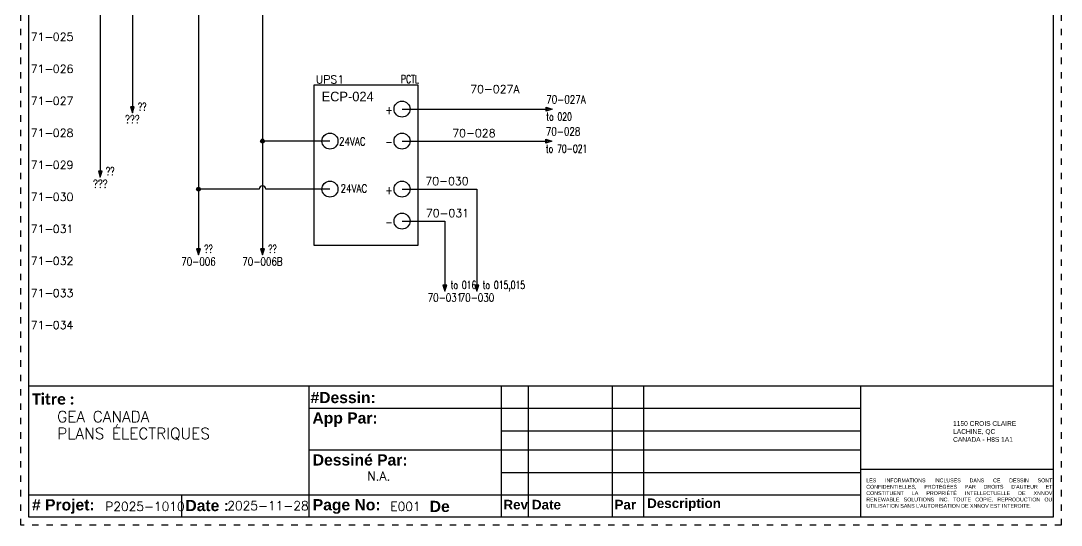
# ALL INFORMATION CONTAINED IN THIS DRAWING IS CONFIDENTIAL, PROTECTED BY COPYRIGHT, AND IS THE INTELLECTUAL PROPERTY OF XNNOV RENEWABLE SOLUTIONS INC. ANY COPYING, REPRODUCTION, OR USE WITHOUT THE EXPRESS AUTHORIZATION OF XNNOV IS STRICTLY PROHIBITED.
# Model space of a CAD drawing. Extents: x 0 to 16.2, y 0 to 21.2.
# Drawn here: x 0 to 16.25, y 0 to 7.88 of the extents above; entities that cross this region are included whole.
import ezdxf
from ezdxf.enums import TextEntityAlignment as Align

# ---------------------------------------------------------------- set-up
doc = ezdxf.new("R2010")
doc.units = 0
doc.header["$MEASUREMENT"] = 0
doc.linetypes.add('DOT2', pattern=[0.125, 0, -0.125])
for name, color, linetype in [('LOC', 8, 'Continuous'), ('MISC', 7, 'Continuous'), ('ORG_14', 30, 'Continuous'), ('RED_14', 1, 'Continuous'), ('SYMS', 7, 'Continuous'), ('TAGS', 150, 'Continuous'), ('WHT_14', 7, 'Continuous'), ('WHT_18', 7, 'Continuous'), ('WIRENO', 72, 'Continuous'), ('WIREREF', 52, 'Continuous'), ('XREF', 7, 'Continuous')]:
    doc.layers.add(name, color=color, linetype=linetype)
doc.layers.add('TITLEBLOCK_FRAME', color=7, linetype='DOT2', plot=False)
doc.styles.add('WD', font='romans.shx')

# ---------------------------------------------------------------- blocks, each defined once
blk = doc.blocks.new('*U32')
blk.add_circle((0, 0), 0.125)
blk = doc.blocks.new('*U33')
at = {"color": 0, "linetype": 'ByBlock', "lineweight": -2, "transparency": 16777216}
for p in [(0, 0.5), (0, 0)]:
    blk.add_blockref('*U32', p, dxfattribs=at)
blk = doc.blocks.new('*U34')
blk.add_circle((0, 0), 0.125)
blk = doc.blocks.new('*U35')
at = {"color": 0, "linetype": 'ByBlock', "lineweight": -2, "transparency": 16777216}
for p in [(0, 0.5), (0, 0)]:
    blk.add_blockref('*U34', p, dxfattribs=at)
blk = doc.blocks.new('*U36')
blk.add_circle((0, 0), 0.125)
blk = doc.blocks.new('*U37')
at = {"color": 0, "linetype": 'ByBlock', "lineweight": -2, "transparency": 16777216}
for p in [(0, 0.75), (0, 0)]:
    blk.add_blockref('*U36', p, dxfattribs=at)
blk = doc.blocks.new('HXF1_ECP-024')
blk.add_lwpolyline([(0, 0), (1.625, 0), (1.625, 2.5), (0, 2.5)], close=True)
for name, p in [('*U35', (1.375, 1.625)), ('*U37', (0.25, 0.875)), ('*U33', (1.375, 0.375))]:
    blk.add_blockref(name, p)
at = {"insert": (0.119, 2.396), "char_height": 0.15, "attachment_point": 1}
blk.add_mtext_dynamic_manual_height_columns('ECP-024', width=1.19244, gutter_width=1, heights=[-0.168], dxfattribs=at)
at = {"style": 'WD', "width": 0.7}
for tag, p in [('DESC1', (0.987, 2.75)), ('DESC2', (1, 2.625)), ('DESC3', (1, 2.5)), ('INST', (1.5, 2.5)), ('LOC', (1.75, 2.375)), ('XREF', (1.792, 2.125))]:
    blk.add_attdef(tag, text='', height=0.125, dxfattribs=at).set_placement(p, align=Align.CENTER)
at = {"style": 'WD'}
blk.add_attdef('TAG1', text='', height=0.125, dxfattribs=at).set_placement((0.25, 2.5), align=Align.CENTER)
at = {"style": 'WD', "width": 0.8}
for tag, p in [('+', (1.229, 2.172)), ('-', (1.229, 1.672)), ('+', (1.229, 0.922)), ('-', (1.229, 0.422))]:
    blk.add_attdef(tag, text='', height=0.125, dxfattribs=at).set_placement(p, align=Align.TOP_RIGHT)
at = {"style": 'WD'}
for tag, p, height, flags in [('X1TERM04', (1.375, 2.125), 0.005, 1), ('X4TERM02', (0.25, 1.625), 0.005, 1), ('X1TERM05', (1.375, 1.625), 0.005, 1), ('FAMILY', (1.75, 1.75), 0.01, 9), ('X4TERM03', (0.25, 0.875), 0.005, 1), ('X1TERM06', (1.375, 0.875), 0.005, 1), ('X1TERM07', (1.375, 0.375), 0.005, 1)]:
    blk.add_attdef(tag, p, '', height=height, dxfattribs=dict(at, flags=flags))
at = {"style": 'WD', "flags": 9}
for tag, p in [('MFG', (1.75, 2.125)), ('CAT', (1.75, 2)), ('ASSYCODE', (1.75, 1.875))]:
    blk.add_attdef(tag, text='', height=0.01, dxfattribs=at).set_placement(p, align=Align.CENTER)
at = {"style": 'WD', "width": 0.8}
for p in [(0.392, 1.683), (0.417, 0.948)]:
    blk.add_attdef('24VAC', text='', height=0.125, dxfattribs=at).set_placement(p, align=Align.TOP_LEFT)
blk = doc.blocks.new('HA1S4')
for points in [[(0, 0), (-0.031, 0), (0, -0.094), (0.031, 0), (0, 0)], [(0.016, -0.011), (-0.016, -0.011), (0, -0.058), (0.016, -0.011)]]:
    blk.add_lwpolyline(points)
at = {"style": 'WD', "width": 0.7}
for tag, p in [('DESC1', (0.087, 0.113)), ('XREF', (0.087, -0.062))]:
    blk.add_attdef(tag, p, '', height=0.125, dxfattribs=at)
at = {"style": 'WD', "flags": 1}
for tag, p in [('X2TERM01', (0, 0)), ('SIGCODE', (0.035, -0.083))]:
    blk.add_attdef(tag, p, '', height=0.01, dxfattribs=at)
at = {"style": 'WD', "width": 0.8, "flags": 8}
blk.add_attdef('WIRENO', text='', height=0.125, dxfattribs=at).set_placement((0, -0.259), align=Align.CENTER)
blk = doc.blocks.new('WDDOT')
for radius in [0.03, 0.0187, 0.00929]:
    blk.add_circle((0, 0), radius)
blk = doc.blocks.new('HA1S1')
for points in [[(0, 0), (0, 0.031), (0.094, 0), (0, -0.031), (0, 0)], [(0.011, 0.016), (0.011, -0.016), (0.058, 0), (0.011, 0.016)]]:
    blk.add_lwpolyline(points)
at = {"style": 'WD', "width": 0.8, "flags": 8}
blk.add_attdef('WIRENO', (0, 0.087), '', height=0.125, dxfattribs=at)
at = {"style": 'WD', "flags": 1}
for tag, p in [('SIGCODE', (-0.02, 0.047)), ('X4TERM01', (0, 0))]:
    blk.add_attdef(tag, p, '', height=0.01, dxfattribs=at)
at = {"style": 'WD', "width": 0.7}
for tag, p in [('XREF', (0, -0.181)), ('DESC1', (0, -0.356))]:
    blk.add_attdef(tag, p, '', height=0.125, dxfattribs=at)
blk = doc.blocks.new('WD_WNH')
at = {"linetype": 'Continuous', "style": 'WD'}
blk.add_attdef('WIRENO', text='', height=0.125, dxfattribs=at).set_placement((0, 0.062), align=Align.CENTER)
at = {"style": 'WD', "flags": 1}
for tag, p in [('W01USER', (0, 0.078)), ('W02USER', (0, 0.07)), ('W03USER', (0, 0.062)), ('W04USER', (0, 0.055)), ('W05USER', (0, 0.047)), ('W06USER', (0, 0.039)), ('W07USER', (0, 0.031)), ('W08USER', (0, 0.023)), ('W09USER', (0, 0.016)), ('W10USER', (0, 0.008))]:
    blk.add_attdef(tag, text='', height=0.005, dxfattribs=at).set_placement(p, align=Align.CENTER)
blk = doc.blocks.new('2025 XNNOV Protrait')
at = {"color": 5}
for p, q in [((0, 0), (0, 21)), ((16, 21), (16, 0)), ((0, 2.05), (16, 2.05)), ((4.372, 2.05), (4.372, 0)), ((7.376, 2.05), (7.376, 0)), ((7.8, 2.05), (7.8, 0)), ((9.113, 2.05), (9.113, 0)), ((9.599, 2.05), (9.599, 0)), ((12.992, 2.05), (12.992, 0)), ((4.372, 1.7), (12.992, 1.7)), ((7.376, 1.35), (12.992, 1.35)), ((4.372, 1.05), (12.992, 1.05)), ((7.376, 0.7), (12.992, 0.7)), ((12.992, 0.75), (16, 0.75)), ((0, 0.35), (12.992, 0.35)), ((2.386, 0.35), (2.386, 0)), ((16, 0), (0, 0))]:
    blk.add_line(p, q, dxfattribs=at)
at = {"layer": 'TITLEBLOCK_FRAME'}
blk.add_lwpolyline([(-0.125, 21.125), (16.125, 21.125), (16.125, -0.125), (-0.125, -0.125)], close=True, dxfattribs=at)
at = {"color": 7, "char_height": 0.175, "style": 'WD'}
for s, width, gutter_width, heights, insert, attachment_point in [('\\pxi-3,l4,t4;{\\fArial|b1|i0|c0|p34;#Dessin:}', 2.99404, 4.083, [-0.181], (4.225, 1.867), 4), ('{\\fCalibri|b1|i0|c0|p34;Titre :}', 4.49877, 1.75, [-0.186], (0.052, 1.933), 1), ('{\\fArial|b1|i0|c0|p34;App Par:}', 4.49661, 1.749, [-0.223], (4.43, 1.523), 4), ('{\\fArial|b1|i0|c0|p34;Dessiné Par:}', 2.16756, 1.749, [-0.181], (4.435, 0.893), 4), ('{\\fArial|b1|i0|c0|p34;# Projet:}', 1.25184, 1.749, [-0.229], (0.05, 0.167), 4), ('{\\fArial|b1|i0|c0|p34;Date :}', 2.18747, 1.749, [-0.178], (2.446, 0.181), 4), ('{\\fArial|b1|i0|c0|p34;Page No:}', 4.49661, 1.749, [-0.226], (4.435, 0.167), 4), ('{\\fArial|b1|i0|c0|p34;De}', 4.49661, 1.749, [-0.178], (6.262, 0.167), 4)]:
    blk.add_mtext_dynamic_manual_height_columns(s, width=width, gutter_width=gutter_width, heights=heights, dxfattribs=dict(at, insert=insert, attachment_point=attachment_point))
for s, width, gutter_width, heights, insert, char_height, attachment_point in [('1150 CROIS CLAIRE\\PLACHINE, QC^JCANADA - H8S 1A1', 1.56147, 0.995, [-0.327], (14.437, 1.5), 0.07464, 1), ("\\pxqj;LES INFORMATIONS INCLUSES DANS CE DESSIN SONT CONFIDENTIELLES, PROTÉGÉES PAR DROITS D'AUTEUR ET CONSTITUENT LA PROPRIÉTÉ INTELLECTUELLE DE XNNOV RENEWABLE SOLUTIONS INC. TOUTE COPIE, REPRODUCTION OU UTILISATION SANS L'AUTORISATION DE XNNOV EST INTERDITE.", 2.80577, 0.597, [-0.565], (13.081, 0.375), 0.059714, 4)]:
    blk.add_mtext_dynamic_manual_height_columns(s, width=width, gutter_width=gutter_width, heights=heights, dxfattribs=dict(insert=insert, char_height=char_height, attachment_point=attachment_point))
at = {"color": 7, "char_height": 0.15, "attachment_point": 4}
for s, width, heights, insert in [('{\\fArial|b1|i0|c0|p34;Rev}', 0.34979, [-0.152], (7.413, 0.195)), ('{\\fArial|b1|i0|c0|p34; Date}', 0.58778, [-0.152], (7.8, 0.195)), ('{\\fArial|b1|i0|c0|p34;Par}', 0.36928, [-0.152], (9.148, 0.195)), ('{\\fArial|b1|i0|c0|p34; Description}', 1.60793, [-0.191], (9.599, 0.195))]:
    blk.add_mtext_dynamic_manual_height_columns(s, width=width, gutter_width=1.749, heights=heights, dxfattribs=dict(at, insert=insert))
at = {"color": 7, "style": 'WD', "flags": 4}
for tag, p in [('N5', (7.597, 1.925)), ('N4', (7.597, 1.575)), ('N3', (7.597, 1.225)), ('N2', (7.597, 0.925)), ('N1', (7.597, 0.575)), ('PAGENO', (5.883, 0.167)), ('SHEETMAX', (6.824, 0.157))]:
    blk.add_attdef(tag, text='', height=0.14, dxfattribs=at).set_placement(p, align=Align.MIDDLE_CENTER)
for tag, height, p in [('DATE5', 0.14, (7.854, 1.925)), ('PAR5', 0.14, (9.104, 1.925)), ('DESCRIPTION5', 0.14, (9.661, 1.925)), ('TITRE1', 0.175, (0.052, 1.57)), ('DATE4', 0.14, (7.854, 1.575)), ('PAR4', 0.14, (9.104, 1.575)), ('DESCRIPTION4', 0.14, (9.661, 1.575)), ('TITRE2', 0.175, (0.052, 1.306)), ('AP.PAR', 0.14, (5.526, 1.365)), ('DATE3', 0.14, (7.854, 1.225)), ('PAR3', 0.14, (9.104, 1.225)), ('DESCRIPTION3', 0.14, (9.661, 1.225)), ('TITRE3', 0.175, (0.052, 1.041)), ('DATE2', 0.14, (7.854, 0.925)), ('PAR2', 0.14, (9.104, 0.925)), ('DESCRIPTION2', 0.14, (9.661, 0.925)), ('DESS.PAR', 0.14, (5.286, 0.642)), ('DATE1', 0.14, (7.854, 0.575)), ('PAR1', 0.14, (9.109, 0.575)), ('DESCRIPTION1', 0.14, (9.645, 0.575)), ('PRJCT', 0.14, (1.193, 0.167)), ('DATE', 0.14, (3.204, 0.179))]:
    blk.add_attdef(tag, text='', height=height, dxfattribs=at).set_placement(p, align=Align.MIDDLE_LEFT)

msp = doc.modelspace()

# ---------------------------------------------------------------- linework, layer by layer
at = {"layer": 'ORG_14'}
for p, q in [((3.775, 17.329), (3.775, 4.313)), ((5.954, 6.497), (8.206, 6.497)), ((4.829, 5.997), (3.775, 5.997)), ((5.954, 5.247), (7.125, 5.247)), ((7.125, 5.247), (7.125, 3.75))]:
    msp.add_line(p, q, dxfattribs=at)
at = {"layer": 'RED_14'}
msp.add_line((1.242, 14.826), (1.242, 5.528), dxfattribs=at)
at = {"layer": 'WHT_14'}
msp.add_line((1.742, 14.838), (1.742, 6.534), dxfattribs=at)
at = {"layer": 'WHT_18'}
for p, q in [((2.775, 17.329), (2.775, 4.313)), ((5.954, 5.997), (8.2, 5.997)), ((3.725, 5.247), (2.775, 5.247)), ((4.829, 5.247), (3.825, 5.247)), ((5.954, 4.747), (6.625, 4.747)), ((6.625, 4.747), (6.625, 3.75))]:
    msp.add_line(p, q, dxfattribs=at)
msp.add_arc((3.775, 5.247), 0.05, 0, 180, dxfattribs=at)

# ---------------------------------------------------------------- block references
at = {"ltscale": 0.5}
ref = msp.add_blockref('2025 XNNOV Protrait', (0.125, 0.125), dxfattribs=at)
ref.add_attrib('TITRE1', '   GEA CANADA', dxfattribs={"color": 7, "height": 0.175, "style": 'WD'}).set_placement((0.177, 1.695), align=Align.MIDDLE_LEFT)
ref.add_attrib('TITRE2', '   PLANS ÉLECTRIQUES', dxfattribs={"color": 7, "height": 0.175, "style": 'WD'}).set_placement((0.177, 1.431), align=Align.MIDDLE_LEFT)
ref.add_attrib('PRJCT', 'P2025-1010', dxfattribs={"color": 7, "height": 0.14, "style": 'WD'}).set_placement((1.318, 0.292), align=Align.MIDDLE_LEFT)
ref.add_attrib('PAGENO', 'E001', dxfattribs={"color": 7, "height": 0.14, "style": 'WD'}).set_placement((6.008, 0.292), align=Align.MIDDLE_CENTER)
ref.add_attrib('DATE', ' 2025-11-28', dxfattribs={"color": 7, "height": 0.14, "style": 'WD'}).set_placement((3.129, 0.304), align=Align.MIDDLE_LEFT)
ref.add_attrib('DESS.PAR', 'N.A.', dxfattribs={"color": 7, "height": 0.14, "style": 'WD'}).set_placement((5.411, 0.767), align=Align.MIDDLE_LEFT)
at = {"layer": 'SYMS'}
ref = msp.add_blockref('HXF1_ECP-024', (4.579, 4.372), dxfattribs=at)
ref.add_attrib('TAG1', 'UPS1', dxfattribs={"layer": 'TAGS', "height": 0.125, "style": 'WD'}).set_placement((4.829, 6.898), align=Align.CENTER)
ref.add_attrib('LOC', 'PCTL', dxfattribs={"layer": 'LOC', "height": 0.125, "style": 'WD', "width": 0.7}).set_placement((6.079, 6.903), align=Align.CENTER)
ref.add_attrib('24VAC', '24VAC', dxfattribs={"layer": 'MISC', "height": 0.125, "style": 'WD', "width": 0.8}).set_placement((4.97, 6.055), align=Align.TOP_LEFT)
ref.add_attrib('24VAC', '24VAC', dxfattribs={"layer": 'MISC', "height": 0.125, "style": 'WD', "width": 0.8}).set_placement((4.995, 5.32), align=Align.TOP_LEFT)
ref.add_attrib('+', '+', dxfattribs={"layer": 'MISC', "height": 0.125, "style": 'WD', "width": 0.8}).set_placement((5.808, 6.544), align=Align.TOP_RIGHT)
ref.add_attrib('-', '-', dxfattribs={"layer": 'MISC', "height": 0.125, "style": 'WD', "width": 0.8}).set_placement((5.808, 6.044), align=Align.TOP_RIGHT)
ref.add_attrib('+', '+', dxfattribs={"layer": 'MISC', "height": 0.125, "style": 'WD', "width": 0.8}).set_placement((5.808, 5.294), align=Align.TOP_RIGHT)
ref.add_attrib('-', '-', dxfattribs={"layer": 'MISC', "height": 0.125, "style": 'WD', "width": 0.8}).set_placement((5.808, 4.794), align=Align.TOP_RIGHT)
ref = msp.add_blockref('HA1S1', (8.206, 6.497), dxfattribs=at)
ref.add_attrib('WIRENO', '70-027A', (8.206, 6.585), dxfattribs={"layer": 'WIREREF', "height": 0.125, "style": 'WD', "width": 0.8, "flags": 8})
ref.add_attrib('XREF', 'to 020', (8.206, 6.316), dxfattribs={"layer": 'XREF', "height": 0.125, "style": 'WD', "width": 0.7})
ref = msp.add_blockref('HA1S4', (1.742, 6.534), dxfattribs=at)
ref.add_attrib('WIRENO', '???', dxfattribs={"layer": 'WIREREF', "height": 0.125, "style": 'WD', "width": 0.8, "flags": 8}).set_placement((1.742, 6.275), align=Align.CENTER)
ref.add_attrib('XREF', '??', (1.829, 6.472), dxfattribs={"layer": 'XREF', "height": 0.125, "style": 'WD', "width": 0.7})
ref = msp.add_blockref('HA1S1', (8.2, 5.997), dxfattribs=at)
ref.add_attrib('WIRENO', '70-028', (8.2, 6.085), dxfattribs={"layer": 'WIREREF', "height": 0.125, "style": 'WD', "width": 0.8, "flags": 8})
ref.add_attrib('XREF', 'to 70-021', (8.2, 5.816), dxfattribs={"layer": 'XREF', "height": 0.125, "style": 'WD', "width": 0.7})
for p in [(3.775, 5.997), (2.775, 5.247)]:
    msp.add_blockref('WDDOT', p, dxfattribs=at)
ref = msp.add_blockref('HA1S4', (1.242, 5.528), dxfattribs=at)
ref.add_attrib('WIRENO', '???', dxfattribs={"layer": 'WIREREF', "height": 0.125, "style": 'WD', "width": 0.8, "flags": 8}).set_placement((1.242, 5.268), align=Align.CENTER)
ref.add_attrib('XREF', '??', (1.329, 5.465), dxfattribs={"layer": 'XREF', "height": 0.125, "style": 'WD', "width": 0.7})
ref = msp.add_blockref('HA1S4', (2.775, 4.313), dxfattribs=at)
ref.add_attrib('WIRENO', '70-006', dxfattribs={"layer": 'WIREREF', "height": 0.125, "style": 'WD', "width": 0.8, "flags": 8}).set_placement((2.775, 4.054), align=Align.CENTER)
ref.add_attrib('XREF', '??', (2.863, 4.251), dxfattribs={"layer": 'XREF', "height": 0.125, "style": 'WD', "width": 0.7})
ref = msp.add_blockref('HA1S4', (3.775, 4.313), dxfattribs=at)
ref.add_attrib('WIRENO', '70-006B', dxfattribs={"layer": 'WIREREF', "height": 0.125, "style": 'WD', "width": 0.8, "flags": 8}).set_placement((3.775, 4.054), align=Align.CENTER)
ref.add_attrib('XREF', '??', (3.863, 4.251), dxfattribs={"layer": 'XREF', "height": 0.125, "style": 'WD', "width": 0.7})
ref = msp.add_blockref('HA1S4', (6.625, 3.75), dxfattribs=at)
ref.add_attrib('WIRENO', '70-031', dxfattribs={"layer": 'WIREREF', "height": 0.125, "style": 'WD', "width": 0.8, "flags": 8}).set_placement((6.625, 3.491), align=Align.CENTER)
ref.add_attrib('XREF', 'to 016', (6.713, 3.688), dxfattribs={"layer": 'XREF', "height": 0.125, "style": 'WD', "width": 0.7})
ref = msp.add_blockref('HA1S4', (7.125, 3.75), dxfattribs=at)
ref.add_attrib('WIRENO', '70-030', dxfattribs={"layer": 'WIREREF', "height": 0.125, "style": 'WD', "width": 0.8, "flags": 8}).set_placement((7.125, 3.491), align=Align.CENTER)
ref.add_attrib('XREF', 'to 015,015', (7.213, 3.688), dxfattribs={"layer": 'XREF', "height": 0.125, "style": 'WD', "width": 0.7})
at = {"layer": 'WIRENO'}
ref = msp.add_blockref('WD_WNH', (7.08, 6.497), dxfattribs=at)
ref.add_attrib('WIRENO', '70-027A', dxfattribs={"linetype": 'Continuous', "height": 0.125, "style": 'WD'}).set_placement((7.405, 6.747), align=Align.CENTER)
ref = msp.add_blockref('WD_WNH', (7.077, 5.997), dxfattribs=at)
ref.add_attrib('WIRENO', '70-028', dxfattribs={"linetype": 'Continuous', "height": 0.125, "style": 'WD'}).set_placement((7.077, 6.06), align=Align.CENTER)
ref = msp.add_blockref('WD_WNH', (6.656, 5.247), dxfattribs=at)
ref.add_attrib('WIRENO', '70-030', dxfattribs={"linetype": 'Continuous', "height": 0.125, "style": 'WD'}).set_placement((6.656, 5.31), align=Align.CENTER)
ref = msp.add_blockref('WD_WNH', (6.289, 4.747), dxfattribs=at)
ref.add_attrib('WIRENO', '70-031', dxfattribs={"linetype": 'Continuous', "height": 0.125, "style": 'WD'}).set_placement((6.664, 4.81), align=Align.CENTER)

# ---------------------------------------------------------------- texts
at = {"style": 'WD'}
for p in [(0.369, 7.625), (0.369, 7.125), (0.369, 6.625), (0.369, 6.125), (0.369, 5.625), (0.369, 5.125), (0.369, 4.625), (0.369, 4.125), (0.369, 3.625), (0.369, 3.125)]:
    msp.add_text('71', height=0.125, dxfattribs=at).set_placement(p, align=Align.MIDDLE_RIGHT)
for s, p in [('025', (0.5, 7.625)), ('026', (0.5, 7.125)), ('027', (0.5, 6.625)), ('028', (0.5, 6.125)), ('029', (0.5, 5.625)), ('030', (0.5, 5.125)), ('031', (0.5, 4.625)), ('032', (0.5, 4.125)), ('033', (0.5, 3.625)), ('034', (0.5, 3.125))]:
    msp.add_text(s, height=0.125, dxfattribs=at).set_placement(p, align=Align.MIDDLE_LEFT)
for p in [(0.441, 7.625), (0.441, 7.125), (0.441, 6.625), (0.441, 6.125), (0.441, 5.625), (0.441, 5.125), (0.441, 4.625), (0.441, 4.125), (0.441, 3.625), (0.441, 3.125)]:
    msp.add_text('-', height=0.125, dxfattribs=at).set_placement(p, align=Align.MIDDLE)

doc.saveas('drawing.dxf')
